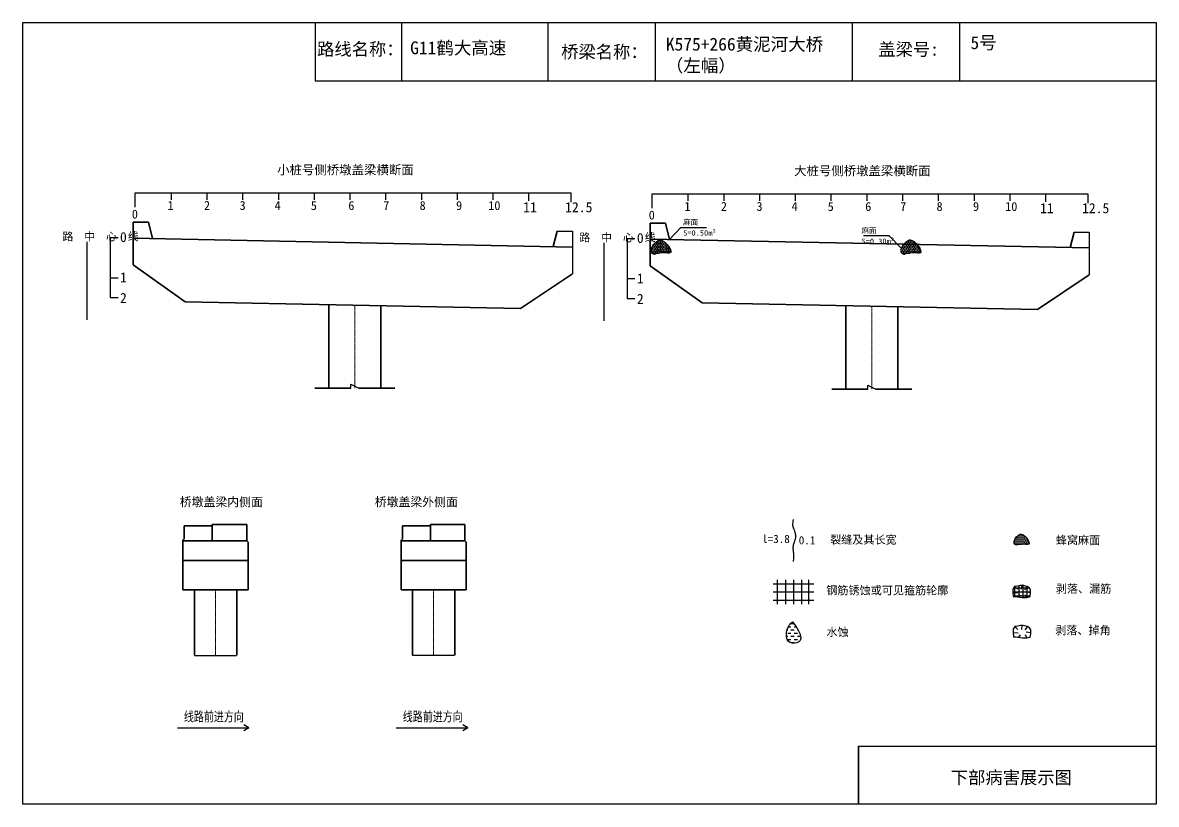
# Model space of a CAD drawing. Header units: millimetres. Extents: x 0 to 530, y -2790 to -99.
# Drawn here: x 0 to 530, y -1395 to -1029 of the extents above; entities that cross this region are included whole.
import ezdxf
from ezdxf.enums import TextEntityAlignment as Align

# ---------------------------------------------------------------- set-up
doc = ezdxf.new("R2010")
doc.units = ezdxf.units.MM
doc.linetypes.add('EBG_CENTER', pattern=[1.1, 0.8, -0.15, 0, -0.15])
doc.layers.add('Center', color=3, linetype='EBG_CENTER', lineweight=18)
doc.layers.add('中粗实线', color=4, linetype='Continuous', lineweight=35)
for name, color, linetype in [('加固措施', 7, 'Continuous'), ('图层1', 7, 'Continuous'), ('文字', 1, 'Continuous'), ('病害', 5, 'Continuous')]:
    doc.layers.add(name, color=color, linetype=linetype)
doc.styles.add('HAN', font='', dxfattribs={"width": 0.75})
doc.styles.get("Standard").update_dxf_attribs({"font": 'simsun.ttc', "height": 4.25})
doc.styles.get('HAN').set_extended_font_data('SimSun')
pattern_1 = [(0, (-3019.80915, -229.5924), (0.396875, 0.79375), [0, -0.79375])]
pattern_2 = [(0, (-5094.3226, -525.2974), (0.396875, 0.79375), [0, -0.79375])]

# ---------------------------------------------------------------- blocks, each defined once
blk = doc.blocks.new('88888')
for p, q in [((1245.415, -3599.279), (1245.261, -3599.19)), ((1243.215, -3599.279), (1245.415, -3599.279)), ((1245.415, -3599.279), (1245.261, -3599.367))]:
    blk.add_line(p, q)
at = {"layer": '文字', "color": 0, "style": 'HAN', "width": 0.75}
blk.add_text('线路前进方向', height=0.3, dxfattribs=at).set_placement((1244.335, -3599.082), align=Align.CENTER)
blk = doc.blocks.new('adfsd')
at = {"lineweight": -2, "ltscale": 0.5}
for p, q in [((1140.897, -3083.694), (1140.936, -3083.729)), ((1140.983, -3083.682), (1140.981, -3083.729)), ((1141.053, -3083.694), (1141.022, -3083.735)), ((1140.876, -3083.768), (1140.94, -3083.769)), ((1140.948, -3083.824), (1140.969, -3083.796)), ((1141.045, -3083.83), (1141.028, -3083.796)), ((1141.094, -3083.772), (1141.036, -3083.763))]:
    blk.add_line(p, q, dxfattribs=at)
blk.add_lwpolyline([(1141, -3083.682), (1140.967, -3083.682), (1140.934, -3083.69), (1140.897, -3083.694), (1140.876, -3083.727), (1140.876, -3083.768), (1140.88, -3083.818), (1140.905, -3083.818), (1140.991, -3083.83), (1141.045, -3083.83), (1141.078, -3083.822), (1141.09, -3083.814), (1141.094, -3083.772), (1141.094, -3083.735), (1141.078, -3083.707), (1141.053, -3083.694), (1141.033, -3083.69), (1141, -3083.678)], dxfattribs=at)

msp = doc.modelspace()

# ---------------------------------------------------------------- hatches: boundary and pattern name
at = {"layer": '加固措施', "lineweight": -2}
h = msp.add_hatch(dxfattribs=at)
h.set_pattern_fill('DOTS')
h.set_pattern_definition(pattern_1)
edge = h.paths.add_edge_path()
edge.add_spline(control_points=[(297.66, -1131.01), (296.17, -1132.03), (294.06, -1133.48), (293.82, -1138.86), (298.82, -1136.39), (305.61, -1138.32), (300.55, -1130.89), (297.83, -1131), (297.66, -1131.01)], knot_values=[0, 0, 0, 0, 5.205471, 7.397577, 12.944796, 16.169923, 23.88441, 24.400432, 24.400432, 24.400432, 24.400432], degree=3, periodic=0)
h = msp.add_hatch(dxfattribs=at)
h.set_pattern_fill('DOTS')
h.set_pattern_definition(pattern_1)
edge = h.paths.add_edge_path()
edge.add_spline(control_points=[(297.66, -1131.01), (296.17, -1132.03), (294.06, -1133.48), (293.82, -1138.86), (298.82, -1136.39), (305.61, -1138.32), (300.55, -1130.89), (297.83, -1131), (297.66, -1131.01)], knot_values=[0, 0, 0, 0, 5.205471, 7.397577, 12.944796, 16.169923, 23.88441, 24.400432, 24.400432, 24.400432, 24.400432], degree=3, periodic=0)
h = msp.add_hatch(dxfattribs=at)
h.set_pattern_fill('DOTS')
h.set_pattern_definition(pattern_1)
edge = h.paths.add_edge_path()
edge.add_spline(control_points=[(414.56, -1131.01), (413.07, -1132.03), (410.96, -1133.48), (410.72, -1138.86), (415.72, -1136.39), (422.51, -1138.32), (417.45, -1130.89), (414.73, -1131), (414.56, -1131.01)], knot_values=[0, 0, 0, 0, 5.205471, 7.397577, 12.944796, 16.169923, 23.88441, 24.400432, 24.400432, 24.400432, 24.400432], degree=3, periodic=0)
h = msp.add_hatch(dxfattribs=at)
h.set_pattern_fill('DOTS')
h.set_pattern_definition(pattern_1)
edge = h.paths.add_edge_path()
edge.add_spline(control_points=[(414.56, -1131.01), (413.07, -1132.03), (410.96, -1133.48), (410.72, -1138.86), (415.72, -1136.39), (422.51, -1138.32), (417.45, -1130.89), (414.73, -1131), (414.56, -1131.01)], knot_values=[0, 0, 0, 0, 5.205471, 7.397577, 12.944796, 16.169923, 23.88441, 24.400432, 24.400432, 24.400432, 24.400432], degree=3, periodic=0)
h = msp.add_hatch(dxfattribs=at)
h.set_pattern_fill('DOTS', scale=0.761211)
h.set_pattern_definition([(0, (-3146.7425, -173.572), (0.45993196, 0.91986392), [0, -0.91986392])])
edge = h.paths.add_edge_path()
edge.add_spline(control_points=[(466.5, -1268.64), (465.37, -1269.42), (463.76, -1270.53), (463.58, -1274.62), (467.38, -1272.74), (472.55, -1274.21), (468.71, -1268.55), (466.63, -1268.64), (466.5, -1268.64)], knot_values=[0, 0, 0, 0, 5.205471, 7.397577, 12.944796, 16.169923, 23.88441, 24.400432, 24.400432, 24.400432, 24.400432], degree=3, periodic=0)
h = msp.add_hatch(dxfattribs=at)
h.set_pattern_fill('DASH', color=256, scale=0.68509)
h.set_pattern_definition([(0, (-2589.7005, -131.6949), (1.49017954, 1.49017954), [1.4901795, -1.4901795])])
edge = h.paths.add_edge_path()
edge.add_spline(control_points=[(360.1, -1309.58), (359.56, -1310.06), (357.02, -1312.31), (356.34, -1320.5), (366.54, -1319.05), (362.77, -1313.5), (360.1, -1309.58)], knot_values=[0, 0, 0, 0, 3.237042, 15.187225, 21.182779, 35.601669, 35.601669, 35.601669, 35.601669], degree=3, periodic=0)
at = {"layer": '病害', "lineweight": -2}
h = msp.add_hatch(dxfattribs=at)
h.set_pattern_fill('DOTS', color=4, style=0)
h.set_pattern_definition(pattern_2)
edge = h.paths.add_edge_path()
edge.add_spline(control_points=[(297.66, -1131.01), (296.17, -1132.03), (294.06, -1133.48), (293.82, -1138.86), (298.82, -1136.39), (305.61, -1138.32), (300.55, -1130.89), (297.83, -1131), (297.66, -1131.01)], knot_values=[0, 0, 0, 0, 1.041094, 1.479515, 2.588959, 3.233985, 4.776882, 4.880086, 4.880086, 4.880086, 4.880086], degree=3, periodic=0)
h = msp.add_hatch(dxfattribs=at)
h.set_pattern_fill('DOTS', color=4, style=0)
h.set_pattern_definition(pattern_2)
edge = h.paths.add_edge_path()
edge.add_spline(control_points=[(297.66, -1131.01), (296.17, -1132.03), (294.06, -1133.48), (293.82, -1138.86), (298.82, -1136.39), (305.61, -1138.32), (300.55, -1130.89), (297.83, -1131), (297.66, -1131.01)], knot_values=[0, 0, 0, 0, 1.041094, 1.479515, 2.588959, 3.233985, 4.776882, 4.880086, 4.880086, 4.880086, 4.880086], degree=3, periodic=0)
h = msp.add_hatch(dxfattribs=at)
h.set_pattern_fill('DOTS', color=4, style=0)
h.set_pattern_definition(pattern_2)
edge = h.paths.add_edge_path()
edge.add_spline(control_points=[(414.56, -1131.01), (413.07, -1132.03), (410.96, -1133.48), (410.72, -1138.86), (415.72, -1136.39), (422.51, -1138.32), (417.45, -1130.89), (414.73, -1131), (414.56, -1131.01)], knot_values=[0, 0, 0, 0, 1.041094, 1.479515, 2.588959, 3.233985, 4.776882, 4.880086, 4.880086, 4.880086, 4.880086], degree=3, periodic=0)
h = msp.add_hatch(dxfattribs=at)
h.set_pattern_fill('DOTS', color=4, style=0)
h.set_pattern_definition(pattern_2)
edge = h.paths.add_edge_path()
edge.add_spline(control_points=[(414.56, -1131.01), (413.07, -1132.03), (410.96, -1133.48), (410.72, -1138.86), (415.72, -1136.39), (422.51, -1138.32), (417.45, -1130.89), (414.73, -1131), (414.56, -1131.01)], knot_values=[0, 0, 0, 0, 1.041094, 1.479515, 2.588959, 3.233985, 4.776882, 4.880086, 4.880086, 4.880086, 4.880086], degree=3, periodic=0)
h = msp.add_hatch(dxfattribs=at)
h.set_pattern_fill('DOTS', color=4, scale=0.761211, style=0)
h.set_pattern_definition([(0, (-5550.8623, -516.2597), (0.45993196, 0.91986392), [0, -0.91986392])])
edge = h.paths.add_edge_path()
edge.add_spline(control_points=[(466.5, -1268.64), (465.37, -1269.42), (463.76, -1270.53), (463.58, -1274.62), (467.38, -1272.74), (472.55, -1274.21), (468.71, -1268.55), (466.63, -1268.64), (466.5, -1268.64)], knot_values=[0, 0, 0, 0, 1.041094, 1.479515, 2.588959, 3.233985, 4.776882, 4.880086, 4.880086, 4.880086, 4.880086], degree=3, periodic=0)

# ---------------------------------------------------------------- linework, layer by layer
at = {"color": 0}
for p, q in [((0, -1029.41), (530.24, -1029.41)), ((0, -1395), (0, -1029.41)), ((136.78, -1029.41), (136.78, -1056.59)), ((245.6, -1029.41), (245.6, -1056.59)), ((387.92, -1029.41), (387.92, -1056.59)), ((438.18, -1029.47), (438.18, -1056.65)), ((530.24, -1029.41), (530.24, -1395)), ((136.78, -1056.59), (530.24, -1056.59)), ((52.68, -1115.67), (52.68, -1108.98)), ((52.68, -1108.98), (69.4, -1108.98)), ((69.4, -1108.98), (69.4, -1112.32)), ((69.4, -1108.98), (86.13, -1108.98)), ((86.13, -1108.98), (102.85, -1108.98)), ((86.13, -1108.98), (86.13, -1112.32)), ((102.85, -1108.98), (119.58, -1108.98)), ((102.85, -1108.98), (102.85, -1112.32)), ((119.58, -1108.98), (136.3, -1108.98)), ((119.58, -1108.98), (119.58, -1112.32)), ((136.3, -1108.98), (153.03, -1108.98)), ((136.3, -1108.98), (136.3, -1112.32)), ((153.03, -1108.98), (169.75, -1108.98)), ((153.03, -1108.98), (153.03, -1112.32)), ((169.75, -1108.98), (186.48, -1108.98)), ((169.75, -1108.98), (169.75, -1112.32)), ((186.48, -1108.98), (203.2, -1108.98)), ((186.48, -1108.98), (186.48, -1112.32)), ((186.48, -1108.98), (199.86, -1108.98)), ((203.2, -1108.98), (219.93, -1108.98)), ((203.2, -1108.98), (203.2, -1112.32)), ((203.2, -1108.98), (206.55, -1108.98)), ((219.93, -1108.98), (236.65, -1108.98)), ((219.93, -1108.98), (219.93, -1112.32)), ((236.66, -1109.02), (236.66, -1112.77)), ((294.45, -1116.12), (294.45, -1109.43)), ((294.45, -1109.43), (311.17, -1109.43)), ((311.17, -1109.43), (311.17, -1112.77)), ((311.17, -1109.43), (327.9, -1109.43)), ((327.9, -1109.43), (344.62, -1109.43)), ((327.9, -1109.43), (327.9, -1112.77)), ((344.62, -1109.43), (361.35, -1109.43)), ((344.62, -1109.43), (344.62, -1112.77)), ((361.35, -1109.43), (378.07, -1109.43)), ((361.35, -1109.43), (361.35, -1112.77)), ((378.07, -1109.43), (394.8, -1109.43)), ((378.07, -1109.43), (378.07, -1112.77)), ((394.8, -1109.43), (411.52, -1109.43)), ((394.8, -1109.43), (394.8, -1112.77)), ((411.52, -1109.43), (428.25, -1109.43)), ((411.52, -1109.43), (411.52, -1112.77)), ((428.25, -1109.43), (444.97, -1109.43)), ((428.25, -1109.43), (428.25, -1112.77)), ((428.25, -1109.43), (441.63, -1109.43)), ((444.97, -1109.43), (461.7, -1109.43)), ((444.97, -1109.43), (444.97, -1112.77)), ((444.97, -1109.43), (448.32, -1109.43)), ((461.7, -1109.43), (478.42, -1109.43)), ((461.7, -1109.43), (461.7, -1112.77)), ((478.43, -1109.47), (478.43, -1113.22)), ((44.63, -1130.02), (40.9, -1130.02)), ((40.9, -1130.02), (40.9, -1158.03)), ((286.4, -1130.47), (282.67, -1130.47)), ((282.67, -1130.47), (282.67, -1158.48)), ((40.9, -1148.69), (44.63, -1148.69)), ((282.67, -1149.14), (286.4, -1149.14)), ((40.9, -1158.03), (44.63, -1158.03)), ((282.67, -1158.48), (286.4, -1158.48)), ((153.53, -1200.32), (153.53, -1198.45)), ((395.3, -1200.77), (395.3, -1198.9)), ((390.91, -1395), (390.91, -1367.82)), ((390.91, -1367.82), (530.24, -1367.82)), ((530.24, -1395), (0, -1395))]:
    msp.add_line(p, q, dxfattribs=at)
for p, q in [((236.66, -1109.02), (256.44, -1109.02)), ((256.44, -1109.02), (256.44, -1113.43)), ((478.43, -1109.47), (498.21, -1109.47)), ((498.21, -1109.47), (498.21, -1113.88)), ((249.97, -1126.88), (257.12, -1126.88)), ((257.12, -1126.88), (257.12, -1134.35)), ((491.74, -1127.33), (498.89, -1127.33)), ((498.89, -1127.33), (498.89, -1134.8)), ((257.12, -1134.35), (257.12, -1146.86)), ((498.89, -1134.8), (498.89, -1147.31)), ((153.53, -1198.45), (157.26, -1200.32)), ((395.3, -1198.9), (399.03, -1200.77)), ((80.29, -1325.42), (100.06, -1325.42)), ((182.26, -1325.24), (202.03, -1325.24))]:
    msp.add_line(p, q)
at = {"color": 1}
for p, q in [((29.99, -1131.91), (29.99, -1168.35)), ((271.76, -1132.36), (271.76, -1168.8)), ((351.03, -1291.88), (370.06, -1291.88)), ((352.93, -1289.98), (352.93, -1301.4)), ((356.74, -1289.98), (356.74, -1301.4)), ((360.55, -1289.98), (360.55, -1301.4)), ((364.35, -1289.98), (364.35, -1301.4)), ((367.61, -1289.95), (367.61, -1301.37)), ((463.45, -1293.7), (470.83, -1293.7)), ((463.98, -1293.06), (463.98, -1297.77)), ((465.89, -1292.75), (465.89, -1298.01)), ((467.79, -1292.75), (467.79, -1298.24)), ((469.69, -1293.05), (469.69, -1298.18)), ((351.03, -1295.69), (370.06, -1295.69)), ((463.06, -1295.61), (471.36, -1295.61)), ((463.2, -1297.51), (471.21, -1297.51)), ((351.03, -1299.5), (370.06, -1299.5))]:
    msp.add_line(p, q, dxfattribs=at)
at = {"color": 0}
msp.add_lwpolyline([(0, -1029.41), (530.24, -1029.41), (530.24, -1395), (0, -1395)], dxfattribs=at)
at = {"color": 7}
for points in [[(302.35, -1131), (307.91, -1125.25), (319.91, -1125.25)], [(410.9, -1134.9), (405.34, -1129.15), (393.34, -1129.15)]]:
    msp.add_lwpolyline(points, dxfattribs=at)
at = {"lineweight": -2}
for points, knots in [([(297.66, -1131.01), (296.17, -1132.03), (294.06, -1133.48), (293.82, -1138.86), (298.82, -1136.39), (305.61, -1138.32), (300.55, -1130.89), (297.83, -1131), (297.66, -1131.01)], [0, 0, 0, 0, 2.602735, 3.698789, 6.472398, 8.084961, 11.942205, 12.200216, 12.200216, 12.200216, 12.200216]), ([(297.66, -1131.01), (296.17, -1132.03), (294.06, -1133.48), (293.82, -1138.86), (298.82, -1136.39), (305.61, -1138.32), (300.55, -1130.89), (297.83, -1131), (297.66, -1131.01)], [0, 0, 0, 0, 2.602735, 3.698789, 6.472398, 8.084961, 11.942205, 12.200216, 12.200216, 12.200216, 12.200216]), ([(414.56, -1131.01), (413.07, -1132.03), (410.96, -1133.48), (410.72, -1138.86), (415.72, -1136.39), (422.51, -1138.32), (417.45, -1130.89), (414.73, -1131), (414.56, -1131.01)], [0, 0, 0, 0, 2.602735, 3.698789, 6.472398, 8.084961, 11.942205, 12.200216, 12.200216, 12.200216, 12.200216]), ([(414.56, -1131.01), (413.07, -1132.03), (410.96, -1133.48), (410.72, -1138.86), (415.72, -1136.39), (422.51, -1138.32), (417.45, -1130.89), (414.73, -1131), (414.56, -1131.01)], [0, 0, 0, 0, 2.602735, 3.698789, 6.472398, 8.084961, 11.942205, 12.200216, 12.200216, 12.200216, 12.200216]), ([(466.5, -1268.64), (465.37, -1269.42), (463.76, -1270.53), (463.58, -1274.62), (467.38, -1272.74), (472.55, -1274.21), (468.71, -1268.55), (466.63, -1268.64), (466.5, -1268.64)], [0, 0, 0, 0, 3.962461, 5.631115, 9.853718, 12.30872, 18.18107, 18.573871, 18.573871, 18.573871, 18.573871])]:
    msp.add_open_spline(points, degree=3, knots=knots, dxfattribs=at)
at = {"layer": 'Center', "color": 1}
for p, q in [((155.39, -1161.83), (155.39, -1200.32)), ((397.17, -1162.28), (397.17, -1200.77)), ((90.2, -1294.62), (90.2, -1325.3)), ((192.2, -1294.62), (192.2, -1325.3))]:
    msp.add_line(p, q, dxfattribs=at)
at = {"layer": '中粗实线', "color": 0}
for p, q in [((51.73, -1130.24), (51.73, -1122.77)), ((51.73, -1122.77), (58.88, -1122.77)), ((58.88, -1122.77), (60.75, -1130.42)), ((293.5, -1130.69), (293.5, -1123.22)), ((293.5, -1123.22), (300.65, -1123.22)), ((300.65, -1123.22), (302.52, -1130.87)), ((249.97, -1126.88), (248.1, -1134.17)), ((491.74, -1127.33), (489.87, -1134.62)), ((51.73, -1130.24), (51.73, -1142.75)), ((257.12, -1134.35), (51.73, -1130.24)), ((293.5, -1130.69), (293.5, -1143.2)), ((498.89, -1134.8), (293.5, -1130.69)), ((51.73, -1142.75), (76, -1160.04)), ((293.5, -1143.2), (317.77, -1160.49)), ((232.85, -1163.17), (257.12, -1146.86)), ((474.62, -1163.63), (498.89, -1147.31)), ((232.85, -1163.17), (76, -1160.04)), ((474.62, -1163.63), (317.77, -1160.49)), ((143.26, -1161.58), (143.26, -1200.32)), ((167.53, -1162.07), (167.53, -1200.32)), ((385.03, -1162.03), (385.03, -1200.77)), ((409.3, -1162.52), (409.3, -1200.77)), ((153.53, -1200.32), (136.72, -1200.32)), ((174.07, -1200.32), (157.26, -1200.32)), ((395.3, -1200.77), (378.49, -1200.77)), ((415.84, -1200.77), (399.03, -1200.77)), ((75.58, -1264.78), (88.68, -1264.78)), ((75.58, -1264.78), (75.58, -1270.87)), ((88.68, -1264.17), (104.82, -1264.17)), ((88.68, -1264.17), (88.68, -1271.79)), ((104.82, -1264.17), (104.82, -1271.79)), ((177.59, -1264.78), (190.68, -1264.78)), ((177.59, -1264.78), (177.59, -1270.87)), ((190.68, -1264.17), (206.82, -1264.17)), ((190.68, -1264.17), (190.68, -1271.79)), ((206.82, -1264.17), (206.82, -1271.79)), ((75.58, -1270.87), (74.98, -1271.48)), ((74.98, -1294.62), (74.98, -1271.48)), ((74.98, -1271.79), (104.82, -1271.79)), ((104.82, -1271.79), (105.42, -1272.4)), ((105.42, -1294.62), (105.42, -1272.4)), ((177.59, -1270.87), (176.98, -1271.48)), ((176.98, -1294.62), (176.98, -1271.48)), ((176.98, -1271.79), (206.82, -1271.79)), ((206.82, -1271.79), (207.43, -1272.4)), ((207.43, -1294.62), (207.43, -1272.4)), ((74.98, -1280.92), (105.42, -1280.92)), ((176.98, -1280.92), (207.43, -1280.92)), ((74.98, -1294.62), (105.42, -1294.62)), ((80.3, -1294.62), (80.3, -1325.3)), ((100.1, -1294.62), (100.1, -1325.3)), ((176.98, -1294.62), (207.43, -1294.62)), ((182.31, -1294.62), (182.31, -1325.3)), ((202.1, -1294.62), (202.1, -1325.3))]:
    msp.add_line(p, q, dxfattribs=at)
at = {"layer": '加固措施', "lineweight": -2}
msp.add_open_spline([(360.1, -1309.58), (359.56, -1310.06), (357.02, -1312.31), (356.34, -1320.5), (366.54, -1319.05), (362.77, -1313.5), (360.1, -1309.58)], degree=3, knots=[0, 0, 0, 0, 2.217654, 10.404596, 14.512083, 24.390306, 24.390306, 24.390306, 24.390306], dxfattribs=at)
at = {"layer": '图层1', "lineweight": -2}
msp.add_open_spline([(360.38, -1261.74), (360.34, -1261.98), (360.29, -1262.21), (360.18, -1262.91), (360.12, -1263.35), (360.09, -1263.97), (360.09, -1264.17), (360.12, -1264.48), (360.13, -1264.6), (360.17, -1264.83), (360.2, -1264.94), (360.3, -1265.36), (360.42, -1265.68), (360.69, -1266.39), (360.85, -1266.77), (361.15, -1267.6), (361.29, -1268.05), (361.43, -1268.83), (361.46, -1269.13), (361.47, -1269.73), (361.44, -1270.02), (361.37, -1270.57), (361.31, -1270.84), (361.19, -1271.35), (361.12, -1271.59), (360.93, -1272.2), (360.8, -1272.55), (360.59, -1273.21), (360.49, -1273.52), (360.39, -1273.94), (360.36, -1274.08), (360.33, -1274.31), (360.31, -1274.41), (360.3, -1274.63), (360.29, -1274.75), (360.28, -1275.16), (360.3, -1275.48), (360.35, -1276.17), (360.39, -1276.54), (360.46, -1277.18), (360.48, -1277.44), (360.52, -1277.95), (360.53, -1278.18), (360.54, -1278.64), (360.54, -1278.87), (360.53, -1279.54), (360.5, -1279.98), (360.45, -1280.74), (360.42, -1281.06), (360.4, -1281.38)], degree=3, knots=[0, 0, 0, 0, 0.93103, 0.93103, 2.904338, 2.904338, 3.933552, 3.933552, 4.598026, 4.598026, 5.2625, 5.2625, 6.799065, 6.799065, 8.335629, 8.335629, 9.872194, 9.872194, 10.744529, 10.744529, 11.616864, 11.616864, 12.4892, 12.4892, 13.361535, 13.361535, 14.755665, 14.755665, 16.149795, 16.149795, 16.835641, 16.835641, 17.410365, 17.410365, 17.98509, 17.98509, 19.45733, 19.45733, 20.929571, 20.929571, 21.910052, 21.910052, 22.722819, 22.722819, 23.535585, 23.535585, 25.161117, 25.161117, 26.428502, 26.428502, 26.428502, 26.428502], dxfattribs=at)
at = {"layer": '病害', "color": 5}
for p, q in [((136.78, -1029.41), (136.78, -1056.59)), ((245.6, -1029.41), (245.6, -1056.59)), ((387.92, -1029.41), (387.92, -1056.59)), ((530.24, -1029.41), (530.24, -1056.59)), ((136.78, -1056.59), (387.36, -1056.59)), ((387.36, -1056.59), (530.24, -1056.59)), ((390.91, -1367.82), (530.24, -1367.82)), ((390.91, -1367.82), (390.91, -1395)), ((530.24, -1367.82), (530.24, -1395))]:
    msp.add_line(p, q, dxfattribs=at)
at = {"layer": '病害', "color": 0}
for p, q in [((177.19, -1029.41), (177.19, -1056.59)), ((295.85, -1029.41), (295.85, -1056.59))]:
    msp.add_line(p, q, dxfattribs=at)

# ---------------------------------------------------------------- block references
for name, p, xscale, yscale, zscale in [('adfsd', (-42959.3, 116073.99), 38.06053851010397, 38.06053851010397, 38.06053851010397), ('adfsd', (-42959.14, 116055.16), 38.06053851010397, 38.06053851010397, 38.06053851010397), ('88888', (-18854.61, 53436.98), 15.22421540404159, 15.22421540404159, 15.22421540404159), ('88888', (-18752.24, 53436.98), 15.22421540404159, 15.22421540404159, 15.22421540404159)]:
    msp.add_blockref(name, p, dxfattribs=dict(xscale=xscale, yscale=yscale, zscale=zscale))

# ---------------------------------------------------------------- texts
for s, height, p in [('1', 4.18, (67.77, -1116.99)), ('2', 4.18, (84.8, -1116.99)), ('3', 4.18, (101.45, -1116.99)), ('4', 4.18, (117.86, -1116.99)), ('5', 4.18, (134.76, -1117.03)), ('6', 4.18, (152.32, -1117.03)), ('7', 4.18, (168.66, -1117.03)), ('8', 4.18, (185.67, -1117.03)), ('9', 4.18, (202.72, -1117.03)), ('10', 4.181, (217.78, -1117.03)), ('11', 4.693, (234.1, -1118.06)), ('12.5', 4.693, (253.71, -1118.06)), ('1', 4.18, (309.54, -1117.44)), ('2', 4.18, (326.57, -1117.44)), ('3', 4.18, (343.22, -1117.44)), ('4', 4.18, (359.63, -1117.44)), ('5', 4.18, (376.53, -1117.48)), ('6', 4.18, (394.09, -1117.48)), ('7', 4.18, (410.44, -1117.48)), ('8', 4.18, (427.44, -1117.48)), ('9', 4.18, (444.49, -1117.48)), ('10', 4.181, (459.55, -1117.48)), ('0', 4.18, (51.06, -1121.05)), ('0', 4.18, (292.83, -1121.5)), ('11', 4.693, (475.87, -1118.51)), ('12.5', 4.693, (495.48, -1118.51)), ('路  中  心  线', 3.734, (18.64, -1131.31)), ('0', 4.67, (45.51, -1132.02)), ('路  中  心  线', 3.734, (260.41, -1131.76)), ('0', 4.67, (287.28, -1132.47)), ('1', 4.67, (45.51, -1150.91)), ('1', 4.67, (287.28, -1151.36)), ('2', 4.67, (45.51, -1160.5)), ('2', 4.67, (287.28, -1160.95))]:
    msp.add_text(s, height=height).set_placement(p)
at = {"color": 7}
for s, p in [('麻面', (308.91, -1124)), ('S=0.50m²', (308.91, -1129)), ('麻面', (392.34, -1127.9)), ('S=0.30m²', (392.34, -1132.9))]:
    msp.add_text(s, height=2.5, dxfattribs=at).set_placement(p)
at = {"char_height": 6, "attachment_point": 1}
for s, insert, width in [('{\\fSimSun|b0|i0|c134|p2;\\C7;G11鹤大高速}', (181.23, -1038.17), 62.0827), ('K575+266黄泥河大桥（左幅）', (300.82, -1036.48), 84.4751), ('5号', (443.31, -1035.77), 78.5613)]:
    msp.add_mtext(s, dxfattribs=dict(at, insert=insert, width=width))
at = {"layer": '图层1'}
for s, p in [('路线名称：', (137.7, -1044.75)), ('桥梁名称：', (251.89, -1046)), ('盖梁号:', (400.2, -1044.84)), ('下部病害展示图', (434.11, -1385.42))]:
    msp.add_text(s, height=5.93, dxfattribs=at).set_placement(p)
at = {"layer": '图层1', "attachment_point": 1}
for s, insert, char_height in [('l=3.8', (345.86, -1268.97), 3.806), ('0.1', (362.99, -1269.6), 3.806), ('裂缝及其长宽', (377.65, -1269.32), 3.806), ('蜂窝麻面', (483.22, -1269.56), 3.806), ('钢筋锈蚀或可见箍筋轮廓', (375.86, -1293.02), 3.8061), ('剥落、漏筋', (483.22, -1292.26), 3.806), ('水蚀', (375.93, -1312.58), 3.806), ('剥落、掉角', (482.98, -1311.71), 3.806)]:
    msp.add_mtext(s, dxfattribs=dict(at, insert=insert, char_height=char_height))
at = {"layer": '文字', "color": 0}
for s, height, p in [('小桩号侧桥墩盖梁横断面', 4.2544, (119.03, -1100.36)), ('大桩号侧桥墩盖梁横断面', 4.2544, (360.8, -1100.81)), ('桥墩盖梁内侧面', 4.069, (73.5, -1255.61)), ('桥墩盖梁外侧面', 4.069, (164.7, -1255.61))]:
    msp.add_text(s, height=height, dxfattribs=at).set_placement(p)

doc.saveas('drawing.dxf')
